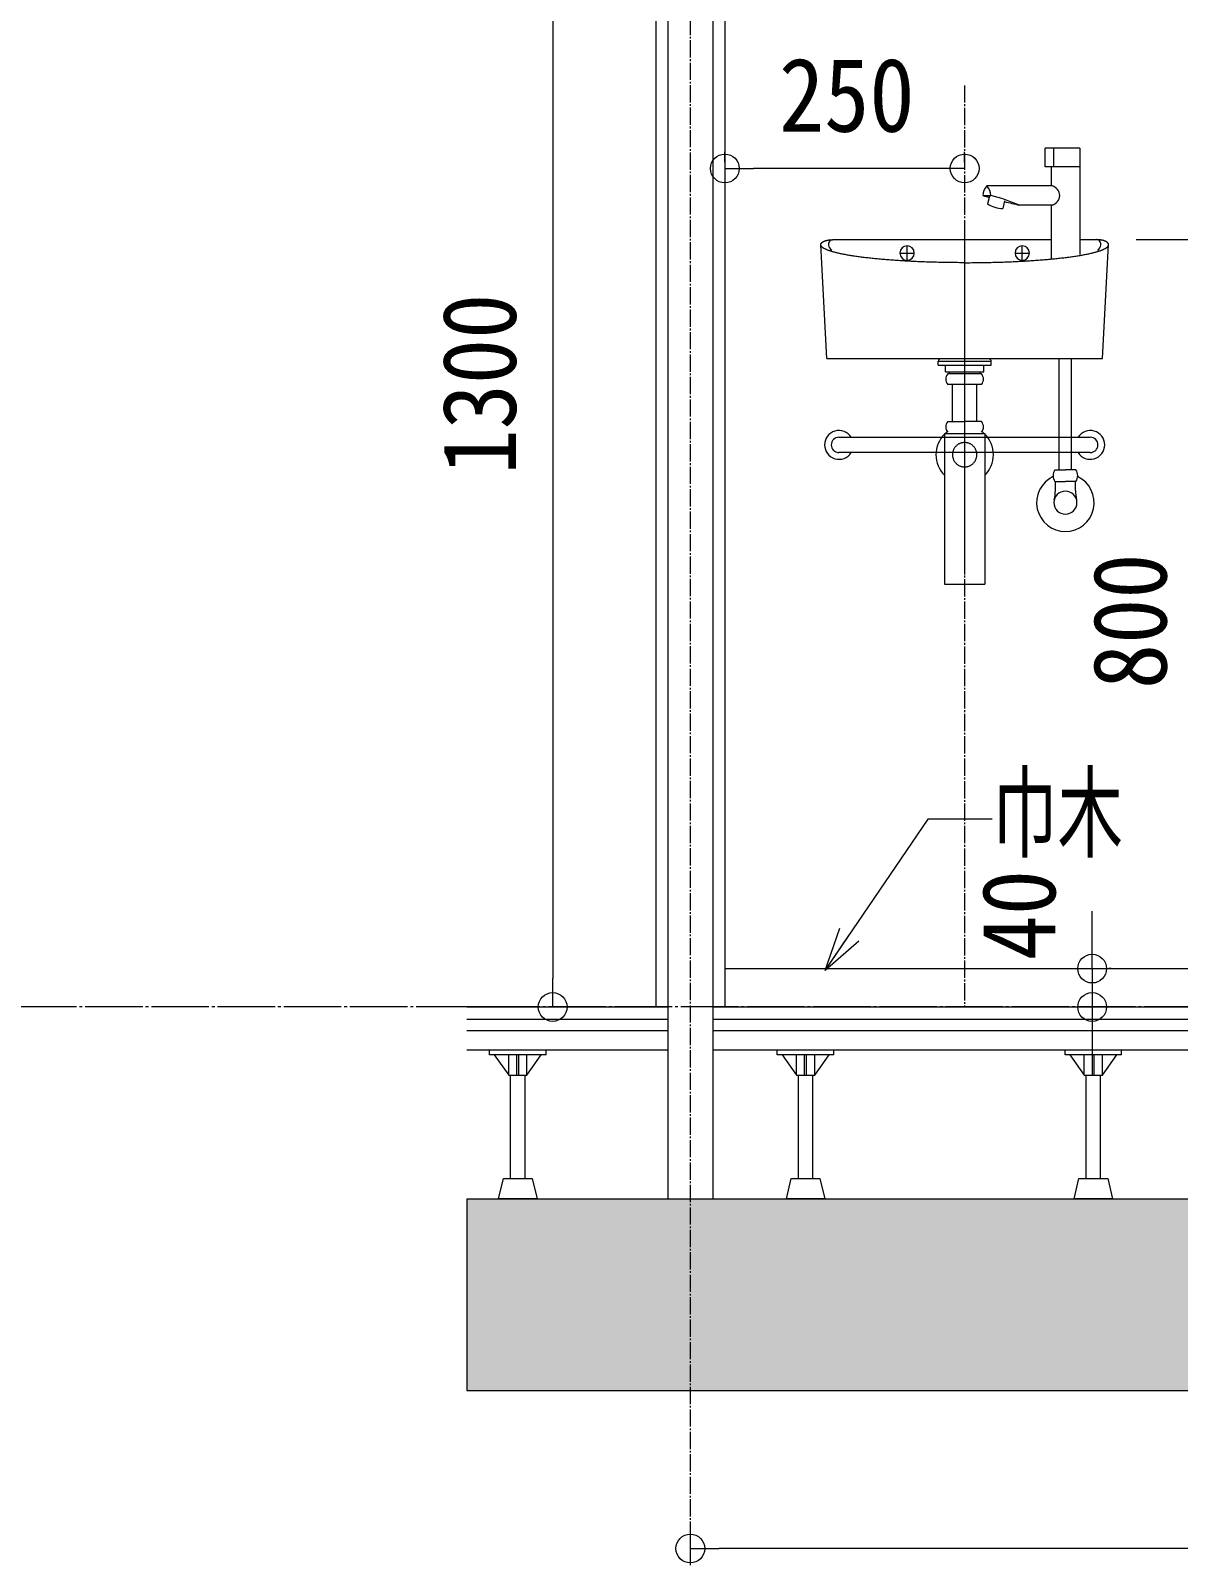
# Model space of a CAD drawing. Units: millimetres at full size, sheet at 1:30. Extents: x -17796 to 21385, y -23279 to 7734.
# Drawn here: x -4317 to -3121, y 841 to 2441 of the extents above; entities that cross this region are included whole.
import ezdxf
from ezdxf.enums import TextEntityAlignment as Align

# ---------------------------------------------------------------- set-up
doc = ezdxf.new("R2010")
doc.units = ezdxf.units.MM
doc.header["$LTSCALE"] = 30
for name, pattern in [('DASHED', [7.5, 6, -1.5]), ('LONG_DASHED_DOTTED', [15.25, 12, -1.5, 0.25, -1.5]), ('USER4', [0.78, 0.6, -0.06, 0.06, -0.06]), ('USER7', [0.2, 0.1, -0.1]), ('USER9', [2.3, 2, -0.1, 0.1, -0.1])]:
    doc.linetypes.add(name, pattern=pattern)
for name, color, linetype, lineweight in [('0-B_0_6P', 54, 'USER4', 18), ('0-C_0_4P', 4, 'Continuous', 18), ('0-D_破線', 30, 'Continuous', 18), ('0-E_遮音材', 254, 'Continuous', 18), ('0-F_ｶｰﾃﾝﾚｰﾙ', 94, 'Continuous', 18), ('1-0_掃き出しﾏｰｸ', 253, 'USER7', 18), ('1-F_衛生陶器・住設', 2, 'USER9', 18), ('2-9_', 3, 'Continuous', 18), ('2-A_', 6, 'Continuous', 18), ('3-B_仕上線（タイル・', 7, 'Continuous', 18), ('4-3_', 253, 'Continuous', 18), ('7-C_B2', 1, 'Continuous', 18)]:
    doc.layers.add(name, color=color, linetype=linetype, lineweight=lineweight)
doc.styles.add('ＭＳ ゴシック', font='')
doc.styles.get('ＭＳ ゴシック').set_extended_font_data('MS Gothic')

msp = doc.modelspace()

# ---------------------------------------------------------------- linework, layer by layer
at = {"layer": '0-B_0_6P'}
for p, q in [((-3629.42, 4560.22), (-3629.42, 857.13)), ((-3343.42, 2383.85), (-3343.42, 1422.96))]:
    msp.add_line(p, q, dxfattribs=at)
at = {"layer": '0-C_0_4P'}
for p, q in [((-3665.42, 3722.96), (-3665.42, 1422.96)), ((-3593.42, 3722.96), (-3593.42, 1422.96)), ((-3593.42, 1462.96), (-2954.66, 1462.96)), ((-3862.57, 1422.96), (-3652.92, 1422.96)), ((-3605.92, 1422.96), (-2304.42, 1422.96))]:
    msp.add_line(p, q, dxfattribs=at)
at = {"layer": '0-D_破線'}
for p, q in [((-3652.92, 4182.96), (-3652.92, 1222.96)), ((-3605.92, 4182.96), (-3605.92, 1222.96))]:
    msp.add_line(p, q, dxfattribs=at)
at = {"layer": '0-E_遮音材'}
msp.add_line((-3862.57, 1222.96), (-3862.57, 1022.96), dxfattribs=at)
for points in [[(-2094.42, 1222.96), (-3862.57, 1022.96), (-1728.37, 1022.96)], [(-3862.57, 1022.96), (-2194.42, 1222.96), (-3862.57, 1222.96)], [(-2094.42, 1222.96), (-2194.42, 1222.96), (-3862.57, 1022.96)]]:
    msp.add_solid(points, dxfattribs=at)
at = {"layer": '0-F_ｶｰﾃﾝﾚｰﾙ', "color": 7}
msp.add_line((-3488.88, 1461.14), (-3463.59, 1498.36), dxfattribs=at)
at = {"layer": '0-F_ｶｰﾃﾝﾚｰﾙ'}
msp.add_lwpolyline([(-3314.88, 1618.84), (-3381.7, 1618.84), (-3488.38, 1461.89)], dxfattribs=at)
at = {"layer": '0-F_ｶｰﾃﾝﾚｰﾙ', "color": 7}
msp.add_lwpolyline([(-3453.61, 1491.58), (-3488.88, 1461.14), (-3473.56, 1505.14)], dxfattribs=at)
at = {"layer": '1-0_掃き出しﾏｰｸ', "color": 7, "linetype": 'Continuous'}
for p, q in [((-3862.57, 1222.96), (-2194.42, 1222.96)), ((-3862.57, 1022.96), (-1728.37, 1022.96))]:
    msp.add_line(p, q, dxfattribs=at)
at = {"layer": '1-F_衛生陶器・住設'}
msp.add_line((-1647.32, 1422.96), (-7001.72, 1422.96), dxfattribs=at)
at = {"layer": '2-9_'}
msp.add_line((-3831.74, 1422.96), (-3862.57, 1422.96), dxfattribs=at)
at = {"layer": '2-A_'}
for p, q in [((-3652.92, 1377.96), (-3862.57, 1377.96)), ((-3838.76, 1372.96), (-3838.76, 1377.96)), ((-2304.42, 1377.96), (-3605.92, 1377.96)), ((-3538.76, 1372.96), (-3538.76, 1377.96)), ((-3238.76, 1372.96), (-3238.76, 1377.96)), ((-3779.76, 1372.96), (-3838.76, 1372.96)), ((-3818.76, 1351.96), (-3818.76, 1372.96)), ((-3810.26, 1351.96), (-3810.26, 1372.96)), ((-3808.26, 1351.96), (-3808.26, 1372.96)), ((-3799.76, 1351.96), (-3799.76, 1372.96)), ((-3479.76, 1372.96), (-3538.76, 1372.96)), ((-3518.76, 1351.96), (-3518.76, 1372.96)), ((-3510.26, 1351.96), (-3510.26, 1372.96)), ((-3508.26, 1351.96), (-3508.26, 1372.96)), ((-3499.76, 1351.96), (-3499.76, 1372.96)), ((-3179.76, 1372.96), (-3238.76, 1372.96)), ((-3218.76, 1351.96), (-3218.76, 1372.96)), ((-3210.26, 1351.96), (-3210.26, 1372.96)), ((-3208.26, 1351.96), (-3208.26, 1372.96)), ((-3199.76, 1351.96), (-3199.76, 1372.96)), ((-3816.76, 1243.96), (-3816.76, 1351.96)), ((-3801.76, 1243.96), (-3801.76, 1351.96)), ((-3516.76, 1243.96), (-3516.76, 1351.96)), ((-3501.76, 1243.96), (-3501.76, 1351.96)), ((-3216.76, 1243.96), (-3216.76, 1351.96)), ((-3201.76, 1243.96), (-3201.76, 1351.96))]:
    msp.add_line(p, q, dxfattribs=at)
for points in [[(-3779.76, 1372.96), (-3779.76, 1377.96), (-3838.76, 1377.96)], [(-3479.76, 1372.96), (-3479.76, 1377.96), (-3538.76, 1377.96)], [(-3179.76, 1372.96), (-3179.76, 1377.96), (-3238.76, 1377.96)]]:
    msp.add_lwpolyline(points, dxfattribs=at)
for points in [[(-3784.76, 1372.96), (-3833.76, 1372.96), (-3818.76, 1351.96), (-3799.76, 1351.96)], [(-3484.76, 1372.96), (-3533.76, 1372.96), (-3518.76, 1351.96), (-3499.76, 1351.96)], [(-3184.76, 1372.96), (-3233.76, 1372.96), (-3218.76, 1351.96), (-3199.76, 1351.96)], [(-3789.26, 1222.96), (-3829.26, 1222.96), (-3824.26, 1243.96), (-3794.26, 1243.96)], [(-3489.26, 1222.96), (-3529.26, 1222.96), (-3524.26, 1243.96), (-3494.26, 1243.96)], [(-3189.26, 1222.96), (-3229.26, 1222.96), (-3224.26, 1243.96), (-3194.26, 1243.96)]]:
    msp.add_lwpolyline(points, close=True, dxfattribs=at)
at = {"layer": '3-B_仕上線（タイル・', "color": 6}
for p, q in [((-3772.91, 2692.96), (-3772.91, 1452.96)), ((-3593.42, 2303.87), (-3593.42, 2314.68)), ((-3343.42, 2303.87), (-3343.42, 2314.68)), ((-3373.42, 2297.18), (-3563.42, 2297.18)), ((-3164.42, 2222.96), (-3077.13, 2222.96)), ((-3210.51, 1492.96), (-3210.51, 1522.96)), ((-3210.51, 1462.96), (-3210.51, 1422.96)), ((-3190.51, 1462.96), (-3193.01, 1462.96)), ((-3842.91, 1422.96), (-3790.41, 1422.96)), ((-3325.03, 1422.96), (-3077.13, 1422.96)), ((-3190.51, 1422.96), (-3193.01, 1422.96)), ((-3210.51, 1392.96), (-3210.51, 1362.96)), ((-3629.42, 873.4), (-3629.42, 840.85)), ((-2174.42, 858.35), (-3599.42, 858.35))]:
    msp.add_line(p, q, dxfattribs=at)
at = {"layer": '3-B_仕上線（タイル・'}
for p, q in [((-3593.42, 2297.18), (-3563.42, 2297.18)), ((-3343.42, 2297.18), (-3373.42, 2297.18)), ((-3210.51, 1462.96), (-3210.51, 1492.96)), ((-3772.91, 1422.96), (-3772.91, 1452.96)), ((-3210.51, 1422.96), (-3210.51, 1392.96)), ((-3629.42, 858.35), (-3599.42, 858.35))]:
    msp.add_line(p, q, dxfattribs=at)
for centre in [(-3593.42, 2297.18), (-3343.42, 2297.18), (-3210.51, 1462.96), (-3772.91, 1422.96), (-3210.51, 1422.96), (-3629.42, 858.35)]:
    msp.add_circle(centre, 15, dxfattribs=at)
at = {"layer": '4-3_'}
for p, q in [((-3223.32, 2318.46), (-3259.37, 2318.46)), ((-3259.37, 2298.96), (-3259.37, 2318.46)), ((-3250.74, 2317.87), (-3250.74, 2299.63)), ((-3223.32, 2318.46), (-3223.32, 2298.96)), ((-3223.32, 2298.96), (-3259.37, 2298.96)), ((-3253.31, 2298.96), (-3253.31, 2278.96)), ((-3223.31, 2298.96), (-3223.31, 2207.49)), ((-3251.96, 2278.96), (-3320.21, 2278.96)), ((-3324.36, 2268.96), (-3316.06, 2268.96)), ((-3317.61, 2268.19), (-3319.56, 2260.17)), ((-3301.79, 2263.53), (-3303.73, 2255.33)), ((-3251.96, 2258.96), (-3286.25, 2258.96)), ((-3253.31, 2258.96), (-3253.31, 2202.91)), ((-3487.15, 2098.96), (-3493.38, 2217.81)), ((-3480.52, 2222.96), (-3253.31, 2222.96)), ((-3223.31, 2222.96), (-3204.22, 2222.96)), ((-3199.61, 2098.96), (-3193.38, 2217.81)), ((-3283.38, 2201.96), (-3283.38, 2202.77)), ((-3487.15, 2098.96), (-3199.61, 2098.96)), ((-3370.92, 2092.23), (-3370.92, 2096.23)), ((-3370.92, 2096.23), (-3315.92, 2096.23)), ((-3369.07, 2098.96), (-3370.67, 2097.23)), ((-3370.67, 2097.23), (-3370.67, 2096.23)), ((-3317.77, 2098.96), (-3316.17, 2097.23)), ((-3316.17, 2097.23), (-3316.17, 2096.23)), ((-3315.92, 2092.23), (-3315.92, 2096.23)), ((-3244.7, 1982.99), (-3244.7, 2098.96)), ((-3232, 1982.99), (-3232, 2098.96)), ((-3370.92, 2092.23), (-3315.92, 2092.23)), ((-3363.42, 2085.23), (-3363.42, 2092.23)), ((-3363.42, 2085.23), (-3323.42, 2085.23)), ((-3325.92, 2083.01), (-3360.92, 2083.01)), ((-3359.42, 2085.23), (-3359.42, 2083.01)), ((-3327.42, 2085.23), (-3327.42, 2083.01)), ((-3327.42, 2085.23), (-3327.42, 2084.25)), ((-3323.42, 2085.23), (-3323.42, 2092.23)), ((-3325.92, 2072.01), (-3360.92, 2072.01)), ((-3356.12, 2033.24), (-3356.12, 2072.01)), ((-3330.72, 2033.24), (-3330.72, 2072.01)), ((-3360.92, 2033.24), (-3343.42, 2033.24)), ((-3325.92, 2033.24), (-3343.42, 2033.24)), ((-3474.42, 2016.96), (-3212.42, 2016.96)), ((-3364.42, 2020.77), (-3358.42, 2020.77)), ((-3364.42, 2020.77), (-3364.42, 1863.75)), ((-3358.42, 2020.77), (-3322.42, 2020.77)), ((-3322.42, 2020.77), (-3322.42, 1978.75)), ((-3212.42, 2000.96), (-3474.42, 2000.96)), ((-3322.42, 1978.75), (-3322.42, 1863.75)), ((-3249.34, 1982.96), (-3238.34, 1982.96)), ((-3249.34, 1970.96), (-3238.34, 1970.96)), ((-3248.82, 1961.28), (-3248.82, 1970.99)), ((-3227.34, 1982.96), (-3238.34, 1982.96)), ((-3227.34, 1970.96), (-3238.34, 1970.96)), ((-3227.87, 1961.28), (-3227.87, 1970.99)), ((-3364.42, 1863.75), (-3322.42, 1863.75))]:
    msp.add_line(p, q, dxfattribs=at)
at = {"layer": '4-3_', "linetype": 'LONG_DASHED_DOTTED'}
for p, q in [((-3343.42, 2233.87), (-3343.42, 1848.86)), ((-3410.38, 2208.96), (-3396.38, 2208.96)), ((-3403.38, 2201.96), (-3403.38, 2215.96)), ((-3290.38, 2208.96), (-3275.88, 2208.96)), ((-3283.38, 2201.96), (-3283.38, 2215.96))]:
    msp.add_line(p, q, dxfattribs=at)
at = {"layer": '4-3_'}
for points in [[(-3493.38, 2217.81), (-3493.38, 2217.87), (-3493.37, 2217.93), (-3493.37, 2218), (-3493.36, 2218.06), (-3493.35, 2218.12), (-3493.34, 2218.19), (-3493.33, 2218.25), (-3493.32, 2218.31), (-3493.3, 2218.37), (-3493.28, 2218.44), (-3493.26, 2218.5), (-3493.24, 2218.56), (-3493.22, 2218.62), (-3493.19, 2218.69), (-3493.16, 2218.75), (-3493.13, 2218.81), (-3493.1, 2218.87), (-3493.07, 2218.94), (-3493.03, 2219), (-3492.99, 2219.06), (-3492.95, 2219.12), (-3492.91, 2219.18), (-3492.87, 2219.24), (-3492.82, 2219.3), (-3492.78, 2219.36), (-3492.73, 2219.42), (-3492.68, 2219.48), (-3492.63, 2219.54), (-3492.57, 2219.6), (-3492.52, 2219.66), (-3492.46, 2219.72), (-3492.4, 2219.78), (-3492.34, 2219.84), (-3492.28, 2219.89), (-3492.21, 2219.95), (-3492.14, 2220.01), (-3492.08, 2220.07), (-3492.01, 2220.12), (-3491.93, 2220.18)], [(-3492.01, 2215.27), (-3492.25, 2215.5), (-3492.46, 2215.73), (-3492.66, 2215.96), (-3492.83, 2216.19), (-3492.97, 2216.42), (-3493.1, 2216.65), (-3493.2, 2216.88), (-3493.28, 2217.11), (-3493.33, 2217.34), (-3493.37, 2217.57), (-3493.38, 2217.81)], [(-3466.02, 2206.95), (-3467.07, 2207.14), (-3468.1, 2207.34), (-3469.11, 2207.53), (-3470.11, 2207.72), (-3471.08, 2207.92), (-3472.04, 2208.12), (-3472.97, 2208.32), (-3473.89, 2208.52), (-3474.79, 2208.72), (-3475.67, 2208.92), (-3476.52, 2209.13), (-3477.36, 2209.33), (-3478.18, 2209.54), (-3478.98, 2209.75), (-3479.75, 2209.96), (-3480.51, 2210.17), (-3481.25, 2210.38), (-3481.96, 2210.59), (-3482.65, 2210.81), (-3483.33, 2211.02), (-3483.98, 2211.24), (-3484.61, 2211.46), (-3485.22, 2211.68), (-3485.81, 2211.89), (-3486.37, 2212.11), (-3486.92, 2212.34), (-3487.44, 2212.56), (-3487.95, 2212.78), (-3488.43, 2213), (-3488.88, 2213.23), (-3489.32, 2213.45), (-3489.73, 2213.68), (-3490.13, 2213.9), (-3490.5, 2214.13), (-3490.84, 2214.36), (-3491.17, 2214.58), (-3491.47, 2214.81), (-3491.76, 2215.04), (-3492.01, 2215.27)], [(-3491.93, 2220.18), (-3491.86, 2220.24), (-3491.78, 2220.29), (-3491.71, 2220.35), (-3491.63, 2220.4), (-3491.55, 2220.46), (-3491.47, 2220.51), (-3491.38, 2220.56), (-3491.3, 2220.62), (-3491.21, 2220.67), (-3491.12, 2220.72), (-3491.03, 2220.77), (-3490.94, 2220.83), (-3490.85, 2220.88), (-3490.75, 2220.93), (-3490.66, 2220.98), (-3490.56, 2221.03), (-3490.46, 2221.08), (-3490.36, 2221.12), (-3490.26, 2221.17), (-3490.15, 2221.22), (-3490.05, 2221.27), (-3489.94, 2221.31), (-3489.83, 2221.36), (-3489.72, 2221.41), (-3489.61, 2221.45), (-3489.5, 2221.5), (-3489.38, 2221.54), (-3489.27, 2221.58), (-3489.15, 2221.63), (-3489.04, 2221.67), (-3488.92, 2221.71), (-3488.8, 2221.75), (-3488.68, 2221.79), (-3488.55, 2221.83), (-3488.43, 2221.87), (-3488.3, 2221.91), (-3488.18, 2221.95), (-3488.05, 2221.98), (-3487.92, 2222.02)], [(-3487.92, 2222.02), (-3487.79, 2222.06), (-3487.66, 2222.09), (-3487.53, 2222.13), (-3487.4, 2222.16), (-3487.26, 2222.19), (-3487.13, 2222.23), (-3486.99, 2222.26), (-3486.85, 2222.29), (-3486.72, 2222.32), (-3486.58, 2222.35), (-3486.44, 2222.38), (-3486.3, 2222.41), (-3486.16, 2222.44), (-3486.01, 2222.47), (-3485.87, 2222.49), (-3485.73, 2222.52), (-3485.58, 2222.54), (-3485.44, 2222.57), (-3485.29, 2222.59), (-3485.14, 2222.61), (-3485, 2222.64), (-3484.85, 2222.66), (-3484.7, 2222.68), (-3484.55, 2222.7), (-3484.4, 2222.72), (-3484.25, 2222.74), (-3484.1, 2222.76), (-3483.94, 2222.77), (-3483.79, 2222.79), (-3483.64, 2222.81), (-3483.49, 2222.82), (-3483.33, 2222.83), (-3483.18, 2222.85), (-3483.02, 2222.86), (-3482.87, 2222.87), (-3482.71, 2222.88), (-3482.56, 2222.89), (-3482.4, 2222.9), (-3482.24, 2222.91)], [(-3482.24, 2222.91), (-3482.09, 2222.92), (-3481.93, 2222.93), (-3481.77, 2222.94), (-3481.62, 2222.94), (-3481.46, 2222.95), (-3481.3, 2222.95), (-3481.14, 2222.95), (-3480.99, 2222.96), (-3480.83, 2222.96), (-3480.67, 2222.96), (-3480.51, 2222.96)], [(-3220.74, 2206.95), (-3219.69, 2207.14), (-3218.66, 2207.34), (-3217.65, 2207.53), (-3216.65, 2207.72), (-3215.68, 2207.92), (-3214.72, 2208.12), (-3213.78, 2208.32), (-3212.87, 2208.52), (-3211.97, 2208.72), (-3211.09, 2208.92), (-3210.23, 2209.13), (-3209.4, 2209.33), (-3208.58, 2209.54), (-3207.78, 2209.75), (-3207, 2209.96), (-3206.25, 2210.17), (-3205.51, 2210.38), (-3204.8, 2210.59), (-3204.1, 2210.81), (-3203.43, 2211.02), (-3202.78, 2211.24), (-3202.15, 2211.46), (-3201.54, 2211.68), (-3200.95, 2211.89), (-3200.38, 2212.11), (-3199.84, 2212.34), (-3199.31, 2212.56), (-3198.81, 2212.78), (-3198.33, 2213), (-3197.87, 2213.23), (-3197.44, 2213.45), (-3197.02, 2213.68), (-3196.63, 2213.9), (-3196.26, 2214.13), (-3195.91, 2214.36), (-3195.59, 2214.58), (-3195.28, 2214.81), (-3195, 2215.04), (-3194.74, 2215.27)], [(-3202.81, 2222.77), (-3202.97, 2222.79), (-3203.12, 2222.81), (-3203.27, 2222.82), (-3203.43, 2222.83), (-3203.58, 2222.85), (-3203.73, 2222.86), (-3203.89, 2222.87), (-3204.04, 2222.88), (-3204.2, 2222.89), (-3204.36, 2222.9), (-3204.51, 2222.91), (-3204.67, 2222.92), (-3204.83, 2222.93), (-3204.98, 2222.94), (-3205.14, 2222.94), (-3205.3, 2222.95), (-3205.46, 2222.95), (-3205.61, 2222.95), (-3205.77, 2222.96), (-3205.93, 2222.96), (-3206.09, 2222.96), (-3206.24, 2222.96)], [(-3197.49, 2221.58), (-3197.6, 2221.63), (-3197.72, 2221.67), (-3197.84, 2221.71), (-3197.96, 2221.75), (-3198.08, 2221.79), (-3198.21, 2221.83), (-3198.33, 2221.87), (-3198.45, 2221.91), (-3198.58, 2221.95), (-3198.71, 2221.98), (-3198.84, 2222.02), (-3198.97, 2222.06), (-3199.1, 2222.09), (-3199.23, 2222.13), (-3199.36, 2222.16), (-3199.5, 2222.19), (-3199.63, 2222.23), (-3199.77, 2222.26), (-3199.9, 2222.29), (-3200.04, 2222.32), (-3200.18, 2222.35), (-3200.32, 2222.38), (-3200.46, 2222.41), (-3200.6, 2222.44), (-3200.74, 2222.47), (-3200.89, 2222.49), (-3201.03, 2222.52), (-3201.18, 2222.54), (-3201.32, 2222.57), (-3201.47, 2222.59), (-3201.61, 2222.61), (-3201.76, 2222.64), (-3201.91, 2222.66), (-3202.06, 2222.68), (-3202.21, 2222.7), (-3202.36, 2222.72), (-3202.51, 2222.74), (-3202.66, 2222.76), (-3202.81, 2222.77)], [(-3194.13, 2219.54), (-3194.18, 2219.6), (-3194.24, 2219.66), (-3194.3, 2219.72), (-3194.36, 2219.78), (-3194.42, 2219.84), (-3194.48, 2219.89), (-3194.55, 2219.95), (-3194.61, 2220.01), (-3194.68, 2220.07), (-3194.75, 2220.12), (-3194.82, 2220.18), (-3194.9, 2220.24), (-3194.97, 2220.29), (-3195.05, 2220.35), (-3195.13, 2220.4), (-3195.21, 2220.46), (-3195.29, 2220.51), (-3195.37, 2220.56), (-3195.46, 2220.62), (-3195.55, 2220.67), (-3195.64, 2220.72), (-3195.73, 2220.77), (-3195.82, 2220.83), (-3195.91, 2220.88), (-3196.01, 2220.93), (-3196.1, 2220.98), (-3196.2, 2221.03), (-3196.3, 2221.08), (-3196.4, 2221.12), (-3196.5, 2221.17), (-3196.61, 2221.22), (-3196.71, 2221.27), (-3196.82, 2221.31), (-3196.93, 2221.36), (-3197.04, 2221.41), (-3197.15, 2221.45), (-3197.26, 2221.5), (-3197.37, 2221.54), (-3197.49, 2221.58)], [(-3194.74, 2215.27), (-3194.51, 2215.5), (-3194.29, 2215.73), (-3194.1, 2215.96), (-3193.93, 2216.19), (-3193.79, 2216.42), (-3193.66, 2216.65), (-3193.56, 2216.88), (-3193.48, 2217.11), (-3193.42, 2217.34), (-3193.39, 2217.57), (-3193.38, 2217.81), (-3193.38, 2217.87), (-3193.38, 2217.93), (-3193.39, 2218), (-3193.39, 2218.06), (-3193.4, 2218.12), (-3193.41, 2218.19), (-3193.43, 2218.25), (-3193.44, 2218.31), (-3193.46, 2218.37), (-3193.48, 2218.44), (-3193.5, 2218.5), (-3193.52, 2218.56), (-3193.54, 2218.62), (-3193.57, 2218.69), (-3193.6, 2218.75), (-3193.63, 2218.81), (-3193.66, 2218.87), (-3193.69, 2218.94), (-3193.73, 2219), (-3193.76, 2219.06), (-3193.8, 2219.12), (-3193.84, 2219.18), (-3193.89, 2219.24), (-3193.93, 2219.3), (-3193.98, 2219.36), (-3194.03, 2219.42), (-3194.08, 2219.48), (-3194.13, 2219.54)], [(-3412.46, 2201.08), (-3414.09, 2201.19), (-3415.71, 2201.3), (-3417.31, 2201.41), (-3418.91, 2201.52), (-3420.49, 2201.64), (-3422.07, 2201.76), (-3423.63, 2201.88), (-3425.18, 2202.01), (-3426.71, 2202.14), (-3428.24, 2202.27), (-3429.75, 2202.4), (-3431.25, 2202.53), (-3432.73, 2202.67), (-3434.21, 2202.81), (-3435.66, 2202.95), (-3437.11, 2203.09), (-3438.54, 2203.24), (-3439.95, 2203.39), (-3441.35, 2203.54), (-3442.74, 2203.69), (-3444.11, 2203.84), (-3445.47, 2204), (-3446.81, 2204.16), (-3448.14, 2204.32), (-3449.44, 2204.48), (-3450.74, 2204.64), (-3452.02, 2204.81), (-3453.28, 2204.98), (-3454.52, 2205.15), (-3455.75, 2205.32), (-3456.96, 2205.5), (-3458.15, 2205.67), (-3459.33, 2205.85), (-3460.49, 2206.03), (-3461.63, 2206.21), (-3462.75, 2206.39), (-3463.86, 2206.58), (-3464.95, 2206.77), (-3466.02, 2206.95)], [(-3343.38, 2198.96), (-3345.22, 2198.96), (-3347.06, 2198.97), (-3348.9, 2198.97), (-3350.74, 2198.98), (-3352.58, 2199), (-3354.41, 2199.01), (-3356.25, 2199.03), (-3358.08, 2199.05), (-3359.91, 2199.08), (-3361.74, 2199.1), (-3363.57, 2199.13), (-3365.39, 2199.16), (-3367.21, 2199.2), (-3369.02, 2199.24), (-3370.83, 2199.28), (-3372.64, 2199.32), (-3374.45, 2199.37), (-3376.24, 2199.42), (-3378.04, 2199.47), (-3379.83, 2199.52), (-3381.61, 2199.58), (-3383.39, 2199.64), (-3385.16, 2199.71), (-3386.92, 2199.77), (-3388.68, 2199.84), (-3390.43, 2199.91), (-3392.18, 2199.99), (-3393.91, 2200.06), (-3395.64, 2200.14), (-3397.36, 2200.22), (-3399.08, 2200.31), (-3400.78, 2200.39), (-3402.48, 2200.48), (-3404.16, 2200.58), (-3405.84, 2200.67), (-3407.51, 2200.77), (-3409.17, 2200.87), (-3410.82, 2200.97), (-3412.46, 2201.08)], [(-3343.38, 2198.96), (-3341.54, 2198.96), (-3339.7, 2198.97), (-3337.86, 2198.97), (-3336.02, 2198.98), (-3334.18, 2199), (-3332.34, 2199.01), (-3330.51, 2199.03), (-3328.68, 2199.05), (-3326.85, 2199.08), (-3325.02, 2199.1), (-3323.19, 2199.13), (-3321.37, 2199.16), (-3319.55, 2199.2), (-3317.73, 2199.24), (-3315.92, 2199.28), (-3314.12, 2199.32), (-3312.31, 2199.37), (-3310.51, 2199.42), (-3308.72, 2199.47), (-3306.93, 2199.52), (-3305.15, 2199.58), (-3303.37, 2199.64), (-3301.6, 2199.71), (-3299.84, 2199.77), (-3298.08, 2199.84), (-3296.33, 2199.91), (-3294.58, 2199.99), (-3292.85, 2200.06), (-3291.12, 2200.14), (-3289.39, 2200.22), (-3287.68, 2200.31), (-3285.98, 2200.39), (-3284.28, 2200.48), (-3282.59, 2200.58), (-3280.91, 2200.67), (-3279.25, 2200.77), (-3277.59, 2200.87), (-3275.94, 2200.97), (-3274.3, 2201.08)], [(-3274.3, 2201.08), (-3272.67, 2201.19), (-3271.05, 2201.3), (-3269.44, 2201.41), (-3267.85, 2201.52), (-3266.26, 2201.64), (-3264.69, 2201.76), (-3263.13, 2201.88), (-3261.58, 2202.01), (-3260.04, 2202.14), (-3258.52, 2202.27), (-3257.01, 2202.4), (-3255.51, 2202.53), (-3254.02, 2202.67), (-3252.55, 2202.81), (-3251.09, 2202.95), (-3249.65, 2203.09), (-3248.22, 2203.24), (-3246.8, 2203.39), (-3245.4, 2203.54), (-3244.02, 2203.69), (-3242.64, 2203.84), (-3241.29, 2204), (-3239.95, 2204.16), (-3238.62, 2204.32), (-3237.31, 2204.48), (-3236.02, 2204.64), (-3234.74, 2204.81), (-3233.48, 2204.98), (-3232.24, 2205.15), (-3231.01, 2205.32), (-3229.8, 2205.5), (-3228.6, 2205.67), (-3227.43, 2205.85), (-3226.27, 2206.03), (-3225.13, 2206.21), (-3224, 2206.39), (-3222.9, 2206.58), (-3221.81, 2206.77), (-3220.74, 2206.95)]]:
    msp.add_lwpolyline(points, dxfattribs=at)
for centre, radius, start, end in [((-3310.23, 2268.96), 14.13, 134.95309, 180), ((-3330.19, 2268.96), 14.13, 0, 45.04691), ((-3255.47, 2268.38), 11.15, 2.98151, 71.65303), ((-3189.81, 2704.07), 455.44, 252.81701, 253.66597), ((-3301.44, 2291.14), 35.88, 239.65451, 266.32787), ((-3369.15, 2061.27), 214.37, 67.25112, 75.66328), ((-3189.81, 2704.07), 455.44, 255.73944, 257.77484), ((-3255.47, 2269.54), 11.15, 288.34697, 357.01849), ((-3479.14, 2217.74), 6.23, 123.11628, 243.46939), ((-3403.38, 2208.96), 7.5, 0, 180), ((-3403.38, 2208.96), 7.5, 180, 0), ((-3283.38, 2208.96), 7.5, 0, 180), ((-3283.38, 2208.96), 7.5, 180, 0), ((-3207.62, 2217.74), 6.23, 296.53061, 56.88372), ((-3355.11, 2077.51), 8, 136.56746, 223.43254), ((-3331.73, 2077.51), 8, 316.56746, 43.43254), ((-3355.11, 2027.74), 8, 136.56746, 223.43254), ((-3331.73, 2027.74), 8, 316.56746, 43.43254), ((-3474.42, 2008.96), 15, 32.23095, 327.76905), ((-3474.42, 2008.96), 8, 90, 270), ((-3343.38, 1998.75), 30, 134.53343, 225.46657), ((-3343.38, 1998.75), 30, 126.83979, 132.76317), ((-3343.38, 1998.75), 30, 47.23683, 53.26675), ((-3343.38, 1998.75), 30, 314.32077, 45.67923), ((-3212.42, 2008.96), 15, 212.23095, 147.76905), ((-3212.42, 2008.96), 8, 270, 90), ((-3238.38, 1948.75), 30, 115.02558, 64.80813), ((-3240.12, 1976.96), 11, 146.94427, 213.05573), ((-3236.56, 1976.96), 11, 326.94427, 33.05573), ((-3238.35, 1948.79), 12, 0, 180), ((-3288.82, 1961.28), 40, 346.1012, 0), ((-3187.87, 1961.28), 40, 180, 193.8988), ((-3238.35, 1948.79), 12, 180, 0)]:
    msp.add_arc(centre, radius, start, end, dxfattribs=at)
at = {"layer": '4-3_', "linetype": 'DASHED'}
for start, end in [(0, 180), (180, 0)]:
    msp.add_arc((-3343.42, 1998.75), 12.7, start, end, dxfattribs=at)
at = {"layer": '7-C_B2'}
for p, q in [((-3652.92, 1409.96), (-3862.57, 1409.96)), ((-2304.42, 1409.96), (-3605.92, 1409.96)), ((-3652.92, 1397.96), (-3862.57, 1397.96)), ((-2304.42, 1397.96), (-3605.92, 1397.96))]:
    msp.add_line(p, q, dxfattribs=at)

# ---------------------------------------------------------------- texts
at = {"layer": '0-F_ｶｰﾃﾝﾚｰﾙ', "style": 'ＭＳ ゴシック', "width": 0.65}
msp.add_text('巾木', height=76.98, dxfattribs=at).set_placement((-3314.88, 1564.04), align=Align.BOTTOM_LEFT)
at = {"layer": '3-B_仕上線（タイル・', "color": 9, "style": 'ＭＳ ゴシック', "width": 0.9}
msp.add_text('250', height=76.98, dxfattribs=at).set_placement((-3536.99, 2312.38), align=Align.BOTTOM_LEFT)
for s, p in [('1300', (-3788.11, 1978.1)), ('800', (-3109.83, 1754.39)), ('40', (-3225.71, 1471.56))]:
    msp.add_text(s, height=76.98, rotation=90, dxfattribs=at).set_placement(p, align=Align.BOTTOM_LEFT)

doc.saveas('drawing.dxf')
